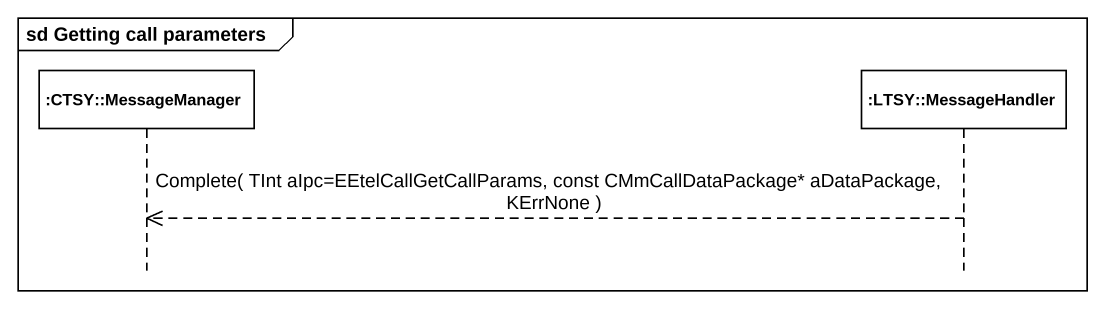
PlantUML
@startuml
mainframe sd Getting call parameters
hide footbox
participant ":CTSY::MessageManager" as CTSY_MessageManager
participant ":LTSY::MessageHandler" as LTSY_MessageHandler

LTSY_MessageHandler -->> CTSY_MessageManager : Complete( TInt aIpc=EEtelCallGetCallParams, const CMmCallDataPackage* aDataPackage, KErrNone )
@enduml
